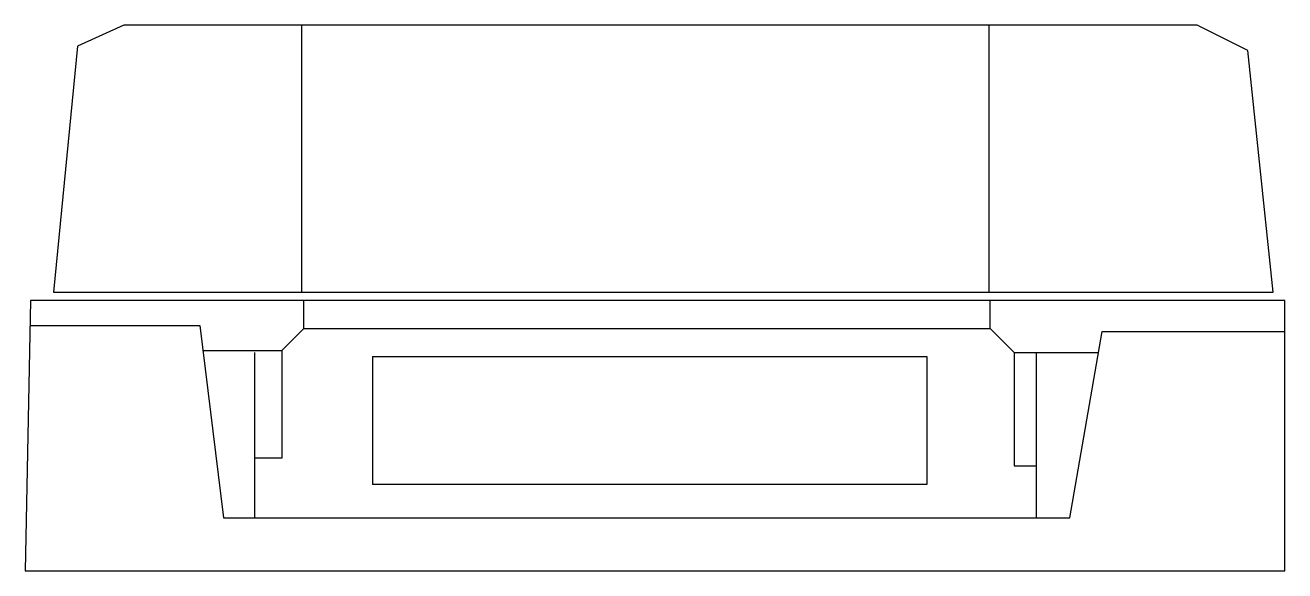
# Model space of a CAD drawing. Extents: x 21.8 to 111.6, y -48.6 to -9.7.
import ezdxf

# ---------------------------------------------------------------- set-up
doc = ezdxf.new("R2010")
doc.units = 0
doc.header["$MEASUREMENT"] = 0
doc.linetypes.add('K5LT_BASIC', pattern=[0])
doc.layers.add('Системный слой', color=7, linetype='Continuous')

msp = doc.modelspace()

# ---------------------------------------------------------------- linework, layer by layer
at = {"layer": 'Системный слой', "color": 5, "linetype": 'K5LT_BASIC'}
for p, q in [((28.817, -9.713), (25.521, -11.202)), ((105.375, -9.713), (28.817, -9.713)), ((41.513, -28.746), (41.513, -9.713)), ((90.531, -28.746), (90.531, -9.713)), ((108.99, -11.521), (105.375, -9.713)), ((25.521, -11.202), (23.82, -28.746)), ((110.798, -28.746), (108.99, -11.521)), ((22.175, -29.345), (21.792, -48.612)), ((111.62, -29.345), (22.175, -29.345)), ((23.82, -28.746), (110.798, -28.746)), ((41.667, -31.345), (41.667, -29.345)), ((90.609, -31.345), (90.609, -29.345)), ((111.62, -48.612), (111.62, -29.345)), ((22.14, -31.113), (34.255, -31.113)), ((34.255, -31.113), (35.938, -44.845)), ((40.102, -32.91), (41.667, -31.345)), ((41.667, -31.345), (90.609, -31.345)), ((90.609, -31.345), (92.308, -33.045)), ((96.28, -44.845), (98.584, -31.554)), ((98.584, -31.554), (111.62, -31.554)), ((34.475, -32.91), (40.102, -32.91)), ((38.153, -33.045), (38.153, -44.845)), ((40.102, -32.91), (40.102, -40.592)), ((92.308, -33.045), (98.326, -33.045)), ((92.308, -33.045), (92.308, -41.124)), ((93.888, -33.045), (93.888, -44.845)), ((46.571, -33.326), (86.09, -33.326)), ((46.571, -33.326), (46.571, -42.453)), ((86.09, -33.326), (86.09, -42.453)), ((40.102, -40.592), (38.153, -40.592)), ((92.308, -41.124), (93.888, -41.124)), ((86.09, -42.453), (46.571, -42.453)), ((35.938, -44.845), (96.28, -44.845)), ((21.792, -48.612), (111.62, -48.612))]:
    msp.add_line(p, q, dxfattribs=at)

doc.saveas('drawing.dxf')
